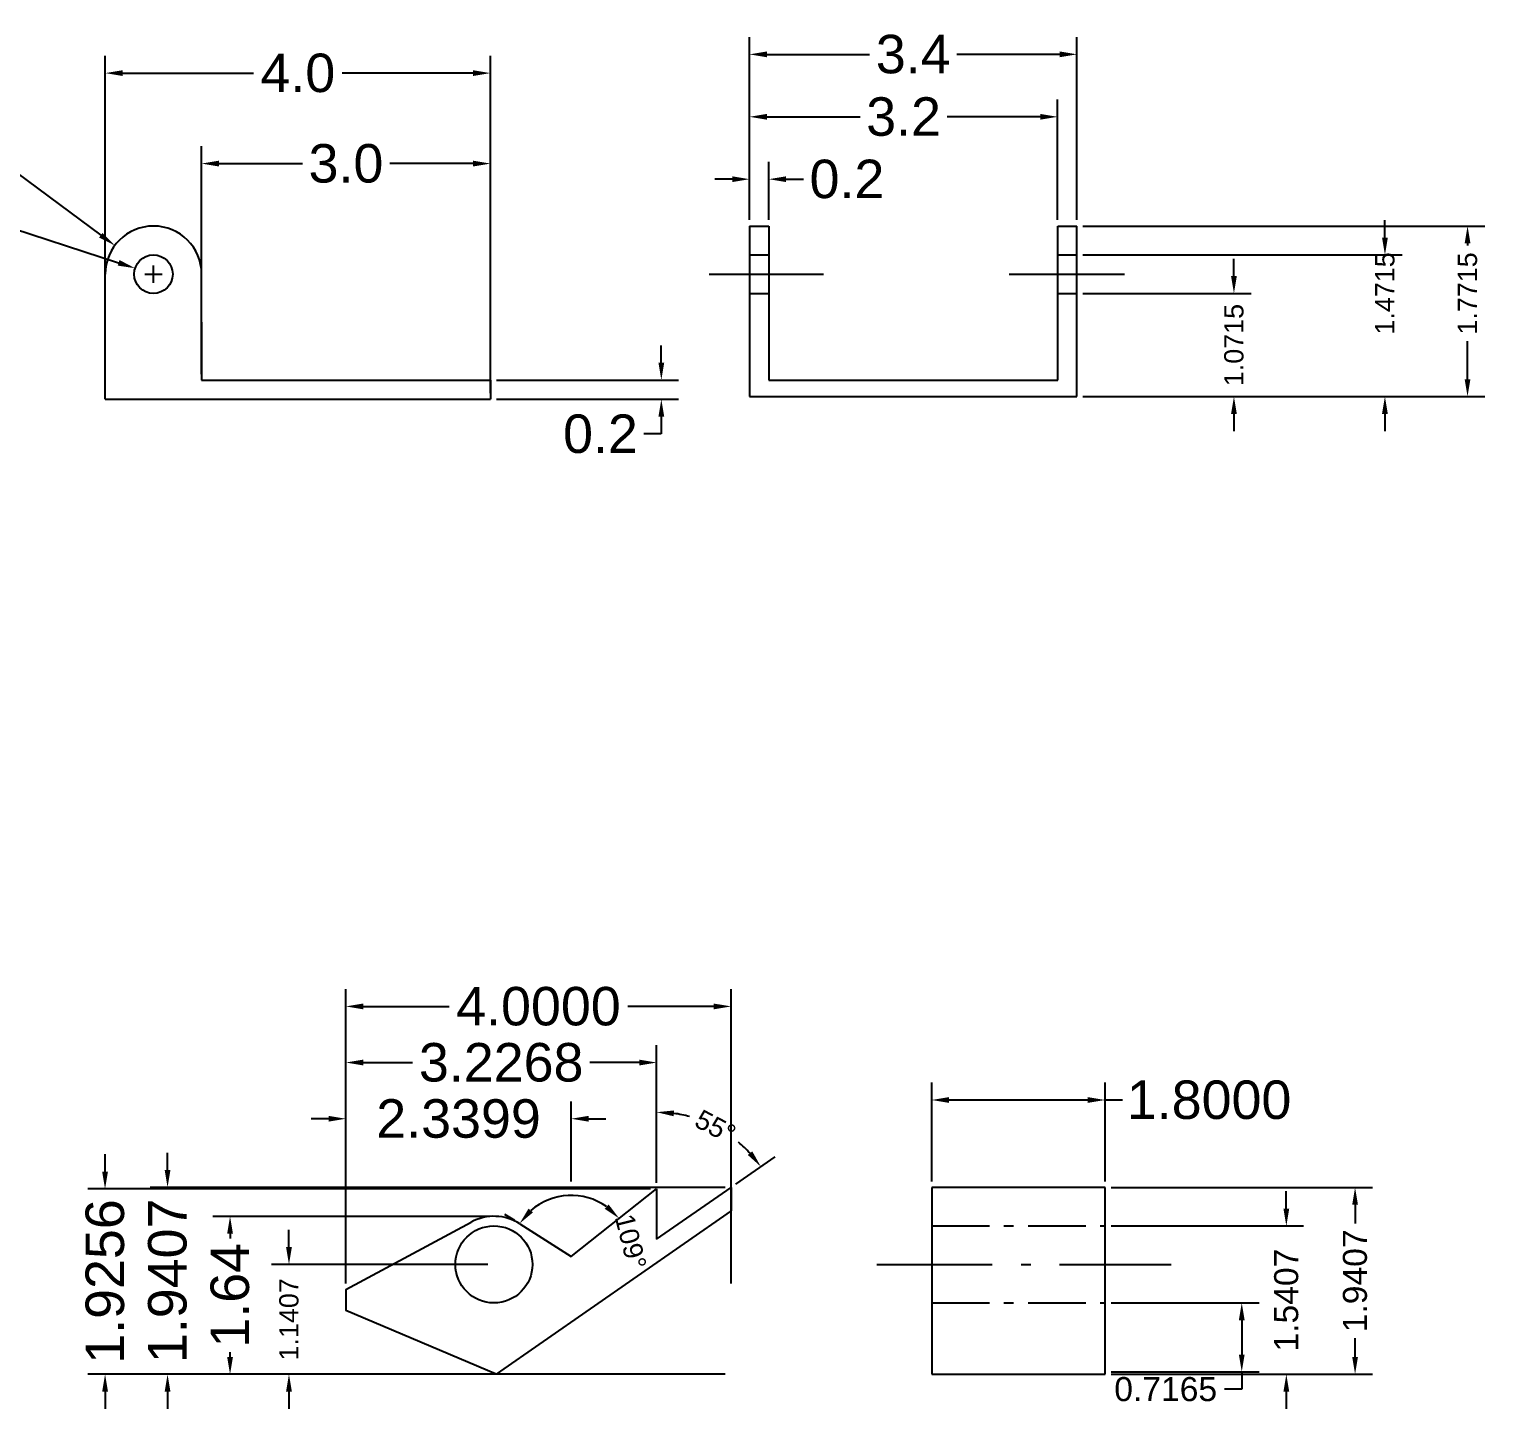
# Model space of a CAD drawing. Header units: centimetres. Extents: x 0.7 to 52.3, y 0.8 to 22.6.
# Drawn here: x 16.68 to 31.8, y 6.32 to 20.66 of the extents above; entities that cross this region are included whole.
import ezdxf

# ---------------------------------------------------------------- set-up
doc = ezdxf.new("R2010")
doc.units = ezdxf.units.CM
doc.header["$LTSCALE"] = 0.1
doc.header["$MEASUREMENT"] = 0
doc.linetypes.add('ACAD_ISO10W100', pattern=[18, 12, -3, 0, -3])
for name, color, linetype in [('Clapeta intrare', 2, 'Continuous'), ('Cotare', 3, 'Continuous'), ('Intrare surub', 241, 'Continuous'), ('Linii centrale', 132, 'ACAD_ISO10W100'), ('Suport clapeta', 30, 'Continuous')]:
    doc.layers.add(name, color=color, linetype=linetype)
doc.styles.get("Standard").update_dxf_attribs({"font": 'arial.ttf'})
doc.dimstyles.new('Proiect', dxfattribs={"dimtxt": 0.4, "dimasz": 0.18, "dimexe": 0.18, "dimexo": 0.0625, "dimgap": 0.09, "dimtad": 0, "dimtoh": 1, "dimdec": 4, "dimzin": 0, "dimdsep": 46, "dimtxsty": 'Standard', "dimcen": 0.09, "dimadec": 0, "dimazin": 0, "dimtfac": 1, "dimtdec": 4, "dimtofl": 0, "dimtmove": 0, "dimatfit": 3, "dimfxl": 1, "dimtolj": 1, "dimtzin": 0, "dimarcsym": 0})

# ---------------------------------------------------------------- blocks, each defined once
blk = doc.blocks.new('*D22')
at = {"layer": 'Cotare', "color": 0, "lineweight": -2, "transparency": 16777216}
for p, q in [((17.472, 16.876), (17.472, 20.382)), ((21.472, 16.876), (21.472, 20.382)), ((17.652, 20.202), (19.011, 20.202)), ((21.292, 20.202), (19.934, 20.202))]:
    blk.add_line(p, q, dxfattribs=at)
at = {"layer": 'Cotare', "color": 0, "transparency": 16777216}
for points in [[(17.652, 20.232), (17.652, 20.172), (17.472, 20.202)], [(21.292, 20.232), (21.292, 20.172), (21.472, 20.202)]]:
    blk.add_solid(points, dxfattribs=at)
at = {"layer": 'Defpoints', "color": 0, "transparency": 16777216}
for p in [(21.472, 20.202), (17.472, 16.813), (21.472, 16.813)]:
    blk.add_point(p, dxfattribs=at)
at = {"layer": 'Cotare', "color": 0, "transparency": 16777216, "insert": (19.472, 20.202), "char_height": 0.4, "attachment_point": 5}
blk.add_mtext('\\A1;4.0', dxfattribs=at)
blk = doc.blocks.new('*D23')
at = {"layer": 'Cotare', "color": 0, "lineweight": -2, "transparency": 16777216}
for p, q in [((18.472, 17.076), (18.472, 19.442)), ((21.472, 17.076), (21.472, 19.442)), ((18.652, 19.262), (19.519, 19.262)), ((21.292, 19.262), (20.426, 19.262))]:
    blk.add_line(p, q, dxfattribs=at)
at = {"layer": 'Cotare', "color": 0, "transparency": 16777216}
for points in [[(18.652, 19.292), (18.652, 19.232), (18.472, 19.262)], [(21.292, 19.292), (21.292, 19.232), (21.472, 19.262)]]:
    blk.add_solid(points, dxfattribs=at)
at = {"layer": 'Defpoints', "color": 0, "transparency": 16777216}
for p in [(21.472, 19.262), (18.472, 17.013), (21.472, 17.013)]:
    blk.add_point(p, dxfattribs=at)
at = {"layer": 'Cotare', "color": 0, "transparency": 16777216, "insert": (19.972, 19.262), "char_height": 0.4, "attachment_point": 5}
blk.add_mtext('\\A1;3.0', dxfattribs=at)
blk = doc.blocks.new('*D24')
at = {"layer": 'Cotare', "color": 0, "lineweight": -2, "transparency": 16777216}
for p, q in [((24.163, 18.676), (24.163, 20.577)), ((27.563, 18.676), (27.563, 20.577)), ((24.343, 20.397), (25.41, 20.397)), ((27.383, 20.397), (26.317, 20.397))]:
    blk.add_line(p, q, dxfattribs=at)
at = {"layer": 'Cotare', "color": 0, "transparency": 16777216}
for points in [[(24.343, 20.427), (24.343, 20.367), (24.163, 20.397)], [(27.383, 20.427), (27.383, 20.367), (27.563, 20.397)]]:
    blk.add_solid(points, dxfattribs=at)
at = {"layer": 'Defpoints', "color": 0, "transparency": 16777216}
for p in [(27.563, 20.397), (24.163, 18.613), (27.563, 18.613)]:
    blk.add_point(p, dxfattribs=at)
at = {"layer": 'Cotare', "color": 0, "transparency": 16777216, "insert": (25.863, 20.397), "char_height": 0.4, "attachment_point": 5}
blk.add_mtext('\\A1;3.4', dxfattribs=at)
blk = doc.blocks.new('*D25')
at = {"layer": 'Cotare', "color": 0, "lineweight": -2, "transparency": 16777216}
for p, q in [((24.163, 18.676), (24.163, 19.928)), ((27.363, 18.676), (27.363, 19.928)), ((24.343, 19.748), (25.311, 19.748)), ((27.183, 19.748), (26.215, 19.748))]:
    blk.add_line(p, q, dxfattribs=at)
at = {"layer": 'Cotare', "color": 0, "transparency": 16777216}
for points in [[(24.343, 19.778), (24.343, 19.718), (24.163, 19.748)], [(27.183, 19.778), (27.183, 19.718), (27.363, 19.748)]]:
    blk.add_solid(points, dxfattribs=at)
at = {"layer": 'Defpoints', "color": 0, "transparency": 16777216}
for p in [(27.363, 19.748), (24.163, 18.613), (27.363, 18.613)]:
    blk.add_point(p, dxfattribs=at)
at = {"layer": 'Cotare', "color": 0, "transparency": 16777216, "insert": (25.763, 19.748), "char_height": 0.4, "attachment_point": 5}
blk.add_mtext('\\A1;3.2', dxfattribs=at)
blk = doc.blocks.new('*D26')
at = {"layer": 'Cotare', "color": 0, "lineweight": -2, "transparency": 16777216}
for p, q in [((24.163, 18.676), (24.163, 19.28)), ((24.363, 18.676), (24.363, 19.28)), ((23.983, 19.1), (23.803, 19.1)), ((24.543, 19.1), (24.723, 19.1))]:
    blk.add_line(p, q, dxfattribs=at)
at = {"layer": 'Cotare', "color": 0, "transparency": 16777216}
for points in [[(23.983, 19.13), (23.983, 19.07), (24.163, 19.1)], [(24.543, 19.13), (24.543, 19.07), (24.363, 19.1)]]:
    blk.add_solid(points, dxfattribs=at)
at = {"layer": 'Defpoints', "color": 0, "transparency": 16777216}
for p in [(24.363, 19.1), (24.163, 18.613), (24.363, 18.613)]:
    blk.add_point(p, dxfattribs=at)
at = {"layer": 'Cotare', "color": 0, "transparency": 16777216, "insert": (25.175, 19.1), "char_height": 0.4, "attachment_point": 5}
blk.add_mtext('\\A1;0.2', dxfattribs=at)
blk = doc.blocks.new('*D27')
at = {"layer": 'Cotare', "color": 0, "lineweight": -2, "transparency": 16777216}
for p, q in [((15.097, 19.878), (15.588, 19.878)), ((15.588, 19.878), (17.426, 18.518)), ((17.972, 18.023), (17.972, 18.203)), ((17.882, 18.113), (18.062, 18.113))]:
    blk.add_line(p, q, dxfattribs=at)
at = {"layer": 'Cotare', "color": 0, "transparency": 16777216}
blk.add_solid([(17.444, 18.542), (17.408, 18.494), (17.571, 18.411)], dxfattribs=at)
at = {"layer": 'Defpoints', "color": 0, "transparency": 16777216}
for p in [(17.571, 18.411), (17.972, 18.113)]:
    blk.add_point(p, dxfattribs=at)
at = {"layer": 'Cotare', "color": 0, "transparency": 16777216, "insert": (14.297, 19.878), "char_height": 0.4, "attachment_point": 5}
blk.add_mtext('\\A1;R0.50', dxfattribs=at)
blk = doc.blocks.new('*D28')
at = {"layer": 'Cotare', "color": 0, "lineweight": -2, "transparency": 16777216}
for p, q in [((15.552, 18.743), (16.042, 18.743)), ((16.042, 18.743), (17.611, 18.231)), ((17.972, 18.023), (17.972, 18.203)), ((17.882, 18.113), (18.062, 18.113))]:
    blk.add_line(p, q, dxfattribs=at)
at = {"layer": 'Cotare', "color": 0, "transparency": 16777216}
blk.add_solid([(17.62, 18.26), (17.602, 18.202), (17.782, 18.175)], dxfattribs=at)
at = {"layer": 'Defpoints', "color": 0, "transparency": 16777216}
for p in [(17.782, 18.175), (17.972, 18.113)]:
    blk.add_point(p, dxfattribs=at)
at = {"layer": 'Cotare', "color": 0, "transparency": 16777216, "insert": (14.751, 18.743), "char_height": 0.4, "attachment_point": 5}
blk.add_mtext('\\A1;R0.20', dxfattribs=at)
blk = doc.blocks.new('*D30')
at = {"layer": 'Cotare', "color": 0, "lineweight": -2, "transparency": 16777216}
for p, q in [((27.626, 18.613), (31.8, 18.613)), ((31.62, 18.433), (31.62, 18.41)), ((31.62, 17.022), (31.62, 17.417)), ((27.626, 16.842), (31.8, 16.842))]:
    blk.add_line(p, q, dxfattribs=at)
at = {"layer": 'Cotare', "color": 0, "transparency": 16777216}
for points in [[(31.59, 18.433), (31.65, 18.433), (31.62, 18.613)], [(31.59, 17.022), (31.65, 17.022), (31.62, 16.842)]]:
    blk.add_solid(points, dxfattribs=at)
at = {"layer": 'Defpoints', "color": 0, "transparency": 16777216}
for p in [(27.563, 18.613), (27.563, 16.842), (31.62, 16.842)]:
    blk.add_point(p, dxfattribs=at)
at = {"layer": 'Cotare', "color": 0, "transparency": 16777216, "insert": (31.62, 17.913), "char_height": 0.2, "attachment_point": 5, "rotation": 90}
blk.add_mtext('\\A1;1.7715', dxfattribs=at)
blk = doc.blocks.new('*D31')
at = {"layer": 'Cotare', "color": 0, "lineweight": -2, "transparency": 16777216}
for p, q in [((30.762, 18.493), (30.762, 18.673)), ((27.626, 18.313), (30.942, 18.313)), ((27.626, 16.842), (30.942, 16.842)), ((30.762, 16.662), (30.762, 16.482))]:
    blk.add_line(p, q, dxfattribs=at)
at = {"layer": 'Cotare', "color": 0, "transparency": 16777216}
for points in [[(30.732, 18.493), (30.792, 18.493), (30.762, 18.313)], [(30.732, 16.662), (30.792, 16.662), (30.762, 16.842)]]:
    blk.add_solid(points, dxfattribs=at)
at = {"layer": 'Defpoints', "color": 0, "transparency": 16777216}
for p in [(27.563, 18.313), (27.563, 16.842), (30.762, 16.842)]:
    blk.add_point(p, dxfattribs=at)
at = {"layer": 'Cotare', "color": 0, "transparency": 16777216, "insert": (30.762, 17.913), "char_height": 0.2, "attachment_point": 5, "rotation": 90}
blk.add_mtext('\\A1;1.4715', dxfattribs=at)
blk = doc.blocks.new('*D32')
at = {"layer": 'Cotare', "color": 0, "lineweight": -2, "transparency": 16777216}
for p, q in [((29.194, 18.093), (29.194, 18.273)), ((27.626, 17.913), (29.374, 17.913)), ((27.626, 16.842), (29.374, 16.842)), ((29.194, 16.662), (29.194, 16.482))]:
    blk.add_line(p, q, dxfattribs=at)
at = {"layer": 'Cotare', "color": 0, "transparency": 16777216}
for points in [[(29.164, 18.093), (29.224, 18.093), (29.194, 17.913)], [(29.164, 16.662), (29.224, 16.662), (29.194, 16.842)]]:
    blk.add_solid(points, dxfattribs=at)
at = {"layer": 'Defpoints', "color": 0, "transparency": 16777216}
for p in [(27.563, 17.913), (27.563, 16.842), (29.194, 16.842)]:
    blk.add_point(p, dxfattribs=at)
at = {"layer": 'Cotare', "color": 0, "transparency": 16777216, "insert": (29.194, 17.377), "char_height": 0.2, "attachment_point": 5, "rotation": 90}
blk.add_mtext('\\A1;1.0715', dxfattribs=at)
blk = doc.blocks.new('*D33')
at = {"layer": 'Cotare', "color": 0, "lineweight": -2, "transparency": 16777216}
for p, q in [((23.247, 17.193), (23.247, 17.373)), ((21.535, 17.013), (23.427, 17.013)), ((21.535, 16.813), (23.427, 16.813)), ((23.247, 16.633), (23.247, 16.453)), ((23.247, 16.453), (23.067, 16.453))]:
    blk.add_line(p, q, dxfattribs=at)
at = {"layer": 'Cotare', "color": 0, "transparency": 16777216}
for points in [[(23.217, 17.193), (23.277, 17.193), (23.247, 17.013)], [(23.217, 16.633), (23.277, 16.633), (23.247, 16.813)]]:
    blk.add_solid(points, dxfattribs=at)
at = {"layer": 'Defpoints', "color": 0, "transparency": 16777216}
for p in [(21.472, 17.013), (21.472, 16.813), (23.247, 16.813)]:
    blk.add_point(p, dxfattribs=at)
at = {"layer": 'Cotare', "color": 0, "transparency": 16777216, "insert": (22.615, 16.453), "char_height": 0.4, "attachment_point": 5}
blk.add_mtext('\\A1;0.2', dxfattribs=at)
blk = doc.blocks.new('*D44')
at = {"layer": 'Cotare', "color": 0, "lineweight": -2, "transparency": 16777216}
for p, q in [((19.971, 7.627), (19.971, 10.686)), ((23.971, 7.627), (23.971, 10.686)), ((20.151, 10.506), (21.043, 10.506)), ((23.791, 10.506), (22.899, 10.506))]:
    blk.add_line(p, q, dxfattribs=at)
at = {"layer": 'Cotare', "color": 0, "transparency": 16777216}
for points in [[(20.151, 10.536), (20.151, 10.476), (19.971, 10.506)], [(23.791, 10.536), (23.791, 10.476), (23.971, 10.506)]]:
    blk.add_solid(points, dxfattribs=at)
at = {"layer": 'Defpoints', "color": 0, "transparency": 16777216}
for p in [(23.971, 10.506), (19.971, 7.565), (23.971, 7.565)]:
    blk.add_point(p, dxfattribs=at)
at = {"layer": 'Cotare', "color": 0, "transparency": 16777216, "insert": (21.971, 10.506), "char_height": 0.4, "attachment_point": 5}
blk.add_mtext('\\A1;4.0000', dxfattribs=at)
blk = doc.blocks.new('*D45')
at = {"layer": 'Cotare', "color": 0, "lineweight": -2, "transparency": 16777216}
for p, q in [((26.055, 8.688), (26.055, 9.714)), ((27.855, 8.688), (27.855, 9.714)), ((26.235, 9.534), (27.675, 9.534)), ((27.855, 9.534), (28.035, 9.534))]:
    blk.add_line(p, q, dxfattribs=at)
at = {"layer": 'Cotare', "color": 0, "transparency": 16777216}
for points in [[(26.235, 9.564), (26.235, 9.504), (26.055, 9.534)], [(27.675, 9.564), (27.675, 9.504), (27.855, 9.534)]]:
    blk.add_solid(points, dxfattribs=at)
at = {"layer": 'Defpoints', "color": 0, "transparency": 16777216}
for p in [(27.855, 9.534), (26.055, 8.626), (27.855, 8.626)]:
    blk.add_point(p, dxfattribs=at)
at = {"layer": 'Cotare', "color": 0, "transparency": 16777216, "insert": (28.936, 9.534), "char_height": 0.4, "attachment_point": 5}
blk.add_mtext('\\A1;1.8000', dxfattribs=at)
blk = doc.blocks.new('*D46')
at = {"layer": 'Cotare', "color": 0, "lineweight": -2, "transparency": 16777216}
for p, q in [((27.918, 8.626), (30.632, 8.626)), ((30.452, 8.446), (30.452, 8.252)), ((30.452, 6.865), (30.452, 7.058)), ((27.918, 6.685), (30.632, 6.685))]:
    blk.add_line(p, q, dxfattribs=at)
at = {"layer": 'Cotare', "color": 0, "transparency": 16777216}
for points in [[(30.422, 8.446), (30.482, 8.446), (30.452, 8.626)], [(30.422, 6.865), (30.482, 6.865), (30.452, 6.685)]]:
    blk.add_solid(points, dxfattribs=at)
at = {"layer": 'Defpoints', "color": 0, "transparency": 16777216}
for p in [(27.855, 8.626), (27.855, 6.685), (30.452, 6.685)]:
    blk.add_point(p, dxfattribs=at)
at = {"layer": 'Cotare', "color": 0, "transparency": 16777216, "insert": (30.452, 7.655), "char_height": 0.25, "attachment_point": 5, "rotation": 90}
blk.add_mtext('\\A1;1.9407', dxfattribs=at)
blk = doc.blocks.new('*D47')
at = {"layer": 'Cotare', "color": 0, "lineweight": -2, "transparency": 16777216}
for p, q in [((29.738, 8.406), (29.738, 8.586)), ((27.918, 8.226), (29.918, 8.226)), ((27.918, 6.685), (29.918, 6.685)), ((29.738, 6.505), (29.738, 6.325))]:
    blk.add_line(p, q, dxfattribs=at)
at = {"layer": 'Cotare', "color": 0, "transparency": 16777216}
for points in [[(29.708, 8.406), (29.768, 8.406), (29.738, 8.226)], [(29.708, 6.505), (29.768, 6.505), (29.738, 6.685)]]:
    blk.add_solid(points, dxfattribs=at)
at = {"layer": 'Defpoints', "color": 0, "transparency": 16777216}
for p in [(27.855, 8.226), (27.855, 6.685), (29.738, 6.685)]:
    blk.add_point(p, dxfattribs=at)
at = {"layer": 'Cotare', "color": 0, "transparency": 16777216, "insert": (29.738, 7.455), "char_height": 0.25, "attachment_point": 5, "rotation": 90}
blk.add_mtext('\\A1;1.5407', dxfattribs=at)
blk = doc.blocks.new('*D48')
at = {"layer": 'Cotare', "color": 0, "lineweight": -2, "transparency": 16777216}
for p, q in [((27.918, 7.426), (29.455, 7.426)), ((29.275, 7.246), (29.275, 6.889)), ((27.918, 6.709), (29.455, 6.709)), ((29.275, 6.709), (29.275, 6.529)), ((29.275, 6.529), (29.095, 6.529))]:
    blk.add_line(p, q, dxfattribs=at)
at = {"layer": 'Cotare', "color": 0, "transparency": 16777216}
for points in [[(29.245, 7.246), (29.305, 7.246), (29.275, 7.426)], [(29.245, 6.889), (29.305, 6.889), (29.275, 6.709)]]:
    blk.add_solid(points, dxfattribs=at)
at = {"layer": 'Defpoints', "color": 0, "transparency": 16777216}
for p in [(27.855, 7.426), (27.855, 6.709), (29.275, 6.709)]:
    blk.add_point(p, dxfattribs=at)
at = {"layer": 'Cotare', "color": 0, "transparency": 16777216, "insert": (28.485, 6.529), "char_height": 0.25, "attachment_point": 5}
blk.add_mtext('\\A1;0.7165', dxfattribs=at)
blk = doc.blocks.new('*D49')
at = {"layer": 'Cotare', "color": 0, "lineweight": -2, "transparency": 16777216}
for p, q in [((17.47, 8.79), (17.47, 8.97)), ((23.135, 8.61), (17.29, 8.61)), ((21.47, 6.685), (17.29, 6.685)), ((17.47, 6.505), (17.47, 6.325))]:
    blk.add_line(p, q, dxfattribs=at)
at = {"layer": 'Cotare', "color": 0, "transparency": 16777216}
for points in [[(17.44, 8.79), (17.5, 8.79), (17.47, 8.61)], [(17.44, 6.505), (17.5, 6.505), (17.47, 6.685)]]:
    blk.add_solid(points, dxfattribs=at)
at = {"layer": 'Defpoints', "color": 0, "transparency": 16777216}
for p in [(23.198, 8.61), (17.47, 6.685), (21.532, 6.685)]:
    blk.add_point(p, dxfattribs=at)
at = {"layer": 'Cotare', "color": 0, "transparency": 16777216, "insert": (17.47, 7.648), "char_height": 0.4, "attachment_point": 5, "rotation": 90}
blk.add_mtext('\\A1;1.9256', dxfattribs=at)
blk = doc.blocks.new('*D50')
at = {"layer": 'Cotare', "color": 0, "lineweight": -2, "transparency": 16777216}
for p, q in [((18.119, 8.806), (18.119, 8.986)), ((23.909, 8.626), (17.939, 8.626)), ((23.909, 6.685), (17.939, 6.685)), ((18.119, 6.505), (18.119, 6.325))]:
    blk.add_line(p, q, dxfattribs=at)
at = {"layer": 'Cotare', "color": 0, "transparency": 16777216}
for points in [[(18.089, 8.806), (18.149, 8.806), (18.119, 8.626)], [(18.089, 6.505), (18.149, 6.505), (18.119, 6.685)]]:
    blk.add_solid(points, dxfattribs=at)
at = {"layer": 'Defpoints', "color": 0, "transparency": 16777216}
for p in [(23.971, 8.626), (18.119, 6.685), (23.971, 6.685)]:
    blk.add_point(p, dxfattribs=at)
at = {"layer": 'Cotare', "color": 0, "transparency": 16777216, "insert": (18.119, 7.655), "char_height": 0.4, "attachment_point": 5, "rotation": 90}
blk.add_mtext('\\A1;1.9407', dxfattribs=at)
blk = doc.blocks.new('*D51')
at = {"layer": 'Cotare', "color": 0, "lineweight": -2, "transparency": 16777216}
for p, q in [((21.465, 8.325), (18.588, 8.325)), ((18.768, 8.145), (18.768, 8.095)), ((18.768, 6.865), (18.768, 6.915)), ((21.47, 6.685), (18.588, 6.685))]:
    blk.add_line(p, q, dxfattribs=at)
at = {"layer": 'Cotare', "color": 0, "transparency": 16777216}
for points in [[(18.738, 8.145), (18.798, 8.145), (18.768, 8.325)], [(18.738, 6.865), (18.798, 6.865), (18.768, 6.685)]]:
    blk.add_solid(points, dxfattribs=at)
at = {"layer": 'Defpoints', "color": 0, "transparency": 16777216}
for p in [(21.527, 8.325), (18.768, 6.685), (21.532, 6.685)]:
    blk.add_point(p, dxfattribs=at)
at = {"layer": 'Cotare', "color": 0, "transparency": 16777216, "insert": (18.768, 7.505), "char_height": 0.4, "attachment_point": 5, "rotation": 90}
blk.add_mtext('\\A1;1.64', dxfattribs=at)
blk = doc.blocks.new('*D53')
at = {"layer": 'Cotare', "color": 0, "lineweight": -2, "transparency": 16777216}
for p, q in [((19.38, 8.006), (19.38, 8.186)), ((21.446, 7.826), (19.2, 7.826)), ((21.47, 6.685), (19.2, 6.685)), ((19.38, 6.505), (19.38, 6.325))]:
    blk.add_line(p, q, dxfattribs=at)
at = {"layer": 'Cotare', "color": 0, "transparency": 16777216}
for points in [[(19.35, 8.006), (19.41, 8.006), (19.38, 7.826)], [(19.35, 6.505), (19.41, 6.505), (19.38, 6.685)]]:
    blk.add_solid(points, dxfattribs=at)
at = {"layer": 'Defpoints', "color": 0, "transparency": 16777216}
for p in [(21.509, 7.826), (19.38, 6.685), (21.532, 6.685)]:
    blk.add_point(p, dxfattribs=at)
at = {"layer": 'Cotare', "color": 0, "transparency": 16777216, "insert": (19.38, 7.255), "char_height": 0.2, "attachment_point": 5, "rotation": 90}
blk.add_mtext('\\A1;1.1407', dxfattribs=at)
blk = doc.blocks.new('*D54')
at = {"layer": 'Cotare', "color": 0, "lineweight": -2, "transparency": 16777216}
for p, q in [((19.971, 8.688), (19.971, 10.103)), ((23.198, 8.673), (23.198, 10.103)), ((20.151, 9.923), (20.664, 9.923)), ((23.018, 9.923), (22.505, 9.923))]:
    blk.add_line(p, q, dxfattribs=at)
at = {"layer": 'Cotare', "color": 0, "transparency": 16777216}
for points in [[(20.151, 9.953), (20.151, 9.893), (19.971, 9.923)], [(23.018, 9.953), (23.018, 9.893), (23.198, 9.923)]]:
    blk.add_solid(points, dxfattribs=at)
at = {"layer": 'Defpoints', "color": 0, "transparency": 16777216}
for p in [(23.198, 9.923), (19.971, 8.626), (23.198, 8.61)]:
    blk.add_point(p, dxfattribs=at)
at = {"layer": 'Cotare', "color": 0, "transparency": 16777216, "insert": (21.584, 9.923), "char_height": 0.4, "attachment_point": 5}
blk.add_mtext('\\A1;3.2268', dxfattribs=at)
blk = doc.blocks.new('*D55')
at = {"layer": 'Cotare', "color": 0, "lineweight": -2, "transparency": 16777216}
for p, q in [((19.971, 8.688), (19.971, 9.519)), ((22.311, 8.688), (22.311, 9.519)), ((19.791, 9.339), (19.611, 9.339)), ((22.491, 9.339), (22.671, 9.339))]:
    blk.add_line(p, q, dxfattribs=at)
at = {"layer": 'Cotare', "color": 0, "transparency": 16777216}
for points in [[(19.791, 9.369), (19.791, 9.309), (19.971, 9.339)], [(22.491, 9.369), (22.491, 9.309), (22.311, 9.339)]]:
    blk.add_solid(points, dxfattribs=at)
at = {"layer": 'Defpoints', "color": 0, "transparency": 16777216}
for p in [(22.311, 9.339), (19.971, 8.626), (22.311, 8.626)]:
    blk.add_point(p, dxfattribs=at)
at = {"layer": 'Cotare', "color": 0, "transparency": 16777216, "insert": (21.141, 9.339), "char_height": 0.4, "attachment_point": 5}
blk.add_mtext('\\A1;2.3399', dxfattribs=at)
blk = doc.blocks.new('*D56')
at = {"layer": 'Cotare', "color": 0, "lineweight": -2, "transparency": 16777216}
for p, q in [((23.198, 8.673), (23.198, 9.587)), ((24.022, 8.661), (24.429, 8.944))]:
    blk.add_line(p, q, dxfattribs=at)
for start, end in [(74.9421, 82.1776), (42.6534, 49.8889)]:
    blk.add_arc((23.198, 8.088), 1.319, start, end, dxfattribs=at)
at = {"layer": 'Cotare', "color": 0, "transparency": 16777216}
for points in [[(23.375, 9.365), (23.379, 9.425), (23.198, 9.407)], [(24.192, 9), (24.145, 8.963), (24.281, 8.841)]]:
    blk.add_solid(points, dxfattribs=at)
at = {"layer": 'Defpoints', "color": 0, "transparency": 16777216}
for p in [(23.988, 9.144), (23.971, 8.626), (23.198, 8.61), (23.198, 8.088), (23.198, 8.088)]:
    blk.add_point(p, dxfattribs=at)
at = {"layer": 'Cotare', "color": 0, "transparency": 16777216, "insert": (23.809, 9.257), "char_height": 0.2, "attachment_point": 5, "rotation": 332.4155}
blk.add_mtext('\\A1;55°', dxfattribs=at)
blk = doc.blocks.new('*D57')
at = {"layer": 'Cotare', "color": 0, "lineweight": -2, "transparency": 16777216}
blk.add_line((21.725, 8.281), (21.622, 8.346), dxfattribs=at)
blk.add_arc((22.311, 7.906), 0.637, 54.6801, 131.1942, dxfattribs=at)
at = {"layer": 'Cotare', "color": 0, "transparency": 16777216}
for points in [[(21.914, 8.366), (21.868, 8.405), (21.774, 8.249)], [(22.7, 8.448), (22.659, 8.404), (22.81, 8.303)]]:
    blk.add_solid(points, dxfattribs=at)
at = {"layer": 'Defpoints', "color": 0, "transparency": 16777216}
for p in [(22.082, 8.501), (23.198, 8.61), (21.778, 8.247), (22.311, 7.906), (22.311, 7.906)]:
    blk.add_point(p, dxfattribs=at)
at = {"layer": 'Cotare', "color": 0, "transparency": 16777216, "insert": (22.929, 8.062), "char_height": 0.2, "attachment_point": 5, "rotation": 284.1758}
blk.add_mtext('\\A1;109°', dxfattribs=at)

msp = doc.modelspace()

# ---------------------------------------------------------------- linework, layer by layer
at = {"layer": 'Clapeta intrare'}
for p, q in [((23.19787, 8.08753), (23.97107, 8.62554)), ((23.97107, 8.62554), (23.97107, 8.38188)), ((26.05549, 8.62554), (26.05549, 6.6848)), ((27.85549, 8.62554), (26.05549, 8.62554)), ((27.85549, 6.6848), (27.85549, 8.62554)), ((22.31094, 7.90631), (23.19787, 8.61035)), ((23.19787, 8.61035), (23.19787, 8.08753)), ((23.97107, 8.38188), (21.53211, 6.6848)), ((19.97107, 7.56456), (21.27124, 8.26563)), ((21.7777, 8.24691), (22.31094, 7.90631)), ((19.97107, 7.56456), (19.97107, 7.34729)), ((21.53211, 6.6848), (19.97107, 7.34729)), ((26.05549, 6.6848), (27.85549, 6.6848))]:
    msp.add_line(p, q, dxfattribs=at)
msp.add_arc((21.50855, 7.82554), 0.5, 57.432058, 118.334363, dxfattribs=at)
at = {"layer": 'Intrare surub'}
for p, q in [((24.16341, 18.31315), (24.36341, 18.31315)), ((27.36341, 18.31315), (27.56341, 18.31315)), ((24.16341, 17.91315), (24.36341, 17.91315)), ((27.36341, 17.91315), (27.56341, 17.91315))]:
    msp.add_line(p, q, dxfattribs=at)
at = {"layer": 'Intrare surub', "linetype": 'ACAD_ISO10W100', "ltscale": 0.5}
for p, q in [((26.05549, 8.22554), (27.85549, 8.22554)), ((26.05549, 7.42554), (27.85549, 7.42554))]:
    msp.add_line(p, q, dxfattribs=at)
at = {"layer": 'Intrare surub'}
for centre, radius in [((17.97244, 18.11315), 0.2), ((21.50855, 7.82554), 0.4)]:
    msp.add_circle(centre, radius, dxfattribs=at)
at = {"layer": 'Linii centrale'}
for p, q in [((23.74304, 18.11315), (24.93026, 18.11315)), ((26.85821, 18.11315), (28.21614, 18.11315)), ((25.48393, 7.82554), (28.54323, 7.82554))]:
    msp.add_line(p, q, dxfattribs=at)
at = {"layer": 'Suport clapeta'}
for p, q in [((24.16341, 18.61315), (24.16341, 16.84168)), ((24.16341, 18.61315), (24.36341, 18.61315)), ((24.36341, 18.61315), (24.36341, 17.01315)), ((27.36341, 17.01315), (27.36341, 18.61315)), ((27.36341, 18.61315), (27.56341, 18.61315)), ((27.56341, 16.84168), (27.56341, 18.61315)), ((17.47244, 16.81315), (17.47244, 18.11315)), ((18.47244, 17.61315), (18.47244, 18.11315)), ((18.47244, 17.61315), (18.47244, 17.01315)), ((18.47244, 17.01315), (21.47244, 17.01315)), ((21.47244, 17.01315), (21.47244, 16.81315)), ((24.36341, 17.01315), (27.36341, 17.01315)), ((17.47244, 16.81315), (21.47244, 16.81315)), ((24.16341, 16.84168), (27.56341, 16.84168))]:
    msp.add_line(p, q, dxfattribs=at)
msp.add_arc((17.97244, 18.11315), 0.5, 0, 180, dxfattribs=at)

# ---------------------------------------------------------------- dimensions: what is measured, and where the dimension line sits
at = {"layer": 'Cotare'}
for base, p1, p2, picture, middle in [((27.56341, 20.39665), (24.16341, 18.61315), (27.56341, 18.61315), '*D24', (25.86341, 20.39665)), ((21.47244, 20.20208), (17.47244, 16.81315), (21.47244, 16.81315), '*D22', (19.47244, 20.20208)), ((27.36341, 19.7481), (24.16341, 18.61315), (27.36341, 18.61315), '*D25', (25.76341, 19.7481)), ((21.47244, 19.26169), (18.47244, 17.01315), (21.47244, 17.01315), '*D23', (19.97244, 19.26169)), ((24.36341, 19.09956), (24.16341, 18.61315), (24.36341, 18.61315), '*D26', (25.17548, 19.09956))]:
    dim = msp.add_linear_dim(base=base, p1=p1, p2=p2, dimstyle='Proiect', override={"dimdec": 1}, dxfattribs=at)
    dim.commit()
    dim.dimension.update_dxf_attribs({"geometry": picture, "text_midpoint": middle})
for mpoint, picture, middle in [((17.57053, 18.41059), '*D27', (14.29703, 19.87781)), ((17.7823, 18.17518), '*D28', (14.75138, 18.74286))]:
    dim = msp.add_radius_dim(center=(17.97244, 18.11315), mpoint=mpoint, dimstyle='Proiect', override={"dimdec": 2}, dxfattribs=at)
    dim.commit()
    dim.dimension.update_dxf_attribs({"geometry": picture, "text_midpoint": middle, "dimtype": 164})
for base, p1, p2, override, picture, middle in [((30.76159, 16.84168), (27.56341, 18.31315), (27.56341, 16.84168), {"dimtxt": 0.2}, '*D31', (30.76159, 17.91315)), ((31.62011, 16.84168), (27.56341, 18.61315), (27.56341, 16.84168), {"dimtxt": 0.2}, '*D30', (31.62011, 17.91315)), ((29.19375, 16.84168), (27.56341, 17.91315), (27.56341, 16.84168), {"dimtxt": 0.2}, '*D32', (29.19375, 17.37741)), ((18.76849, 6.6848), (21.52702, 8.3252), (21.53211, 6.6848), {"dimdec": 2}, '*D51', (18.76849, 7.505))]:
    dim = msp.add_linear_dim(base=base, p1=p1, p2=p2, angle=90, dimstyle='Proiect', override=override, dxfattribs=at)
    dim.commit()
    dim.dimension.update_dxf_attribs({"geometry": picture, "text_midpoint": middle, "dimtype": 160})
for base, p1, p2, override, picture, middle in [((23.24708, 16.81315), (21.47244, 17.01315), (21.47244, 16.81315), {"dimdec": 1}, '*D33', (22.61501, 16.45315)), ((30.45178, 6.6848), (27.85549, 8.62554), (27.85549, 6.6848), {"dimtxt": 0.25}, '*D46', (30.45178, 7.65517)), ((29.7378, 6.6848), (27.85549, 8.22554), (27.85549, 6.6848), {"dimtxt": 0.25}, '*D47', (29.7378, 7.45517)), ((19.37998, 6.6848), (21.50855, 7.82554), (21.53211, 6.6848), {"dimtxt": 0.2}, '*D53', (19.37998, 7.25517)), ((29.27488, 6.70903), (27.85549, 7.42554), (27.85549, 6.70903), {"dimtxt": 0.25}, '*D48', (28.48502, 6.52903))]:
    dim = msp.add_linear_dim(base=base, p1=p1, p2=p2, angle=90, dimstyle='Proiect', override=override, dxfattribs=at)
    dim.commit()
    dim.dimension.update_dxf_attribs({"geometry": picture, "text_midpoint": middle})
for base, p1, p2, picture, middle in [((23.97107, 10.50632), (19.97107, 7.56456), (23.97107, 7.56456), '*D44', (21.97107, 10.50632)), ((23.19787, 9.92263), (19.97107, 8.62554), (23.19787, 8.61035), '*D54', (21.58447, 9.92263)), ((27.85549, 9.5335), (26.05549, 8.62554), (27.85549, 8.62554), '*D45', (28.93627, 9.5335)), ((22.31094, 9.33894), (19.97107, 8.62554), (22.31094, 8.62554), '*D55', (21.141, 9.33894))]:
    dim = msp.add_linear_dim(base=base, p1=p1, p2=p2, dimstyle='Proiect', dxfattribs=at)
    dim.commit()
    dim.dimension.update_dxf_attribs({"geometry": picture, "text_midpoint": middle})
dim = msp.add_angular_dim_2l(base=(23.98787, 9.14434), line1=((23.19787, 8.08753), (23.97107, 8.62554)), line2=((23.19787, 8.61035), (23.19787, 8.08753)), dimstyle='Proiect', override={"dimtxt": 0.2}, dxfattribs=at)
dim.commit()
dim.dimension.update_dxf_attribs({"geometry": '*D56', "text_midpoint": (23.80885, 9.25699)})
for base, p1, p2, picture, middle in [((17.4703485, 6.6848009), (23.1978685, 8.610351), (21.5321058, 6.6848009), '*D49', (17.4703485, 7.6475759)), ((18.11942, 6.6848), (23.97107, 8.62554), (23.97107, 6.6848), '*D50', (18.11942, 7.65517))]:
    dim = msp.add_linear_dim(base=base, p1=p1, p2=p2, angle=90, dimstyle='Proiect', dxfattribs=at)
    dim.commit()
    dim.dimension.update_dxf_attribs({"geometry": picture, "text_midpoint": middle, "dimtype": 160})
dim = msp.add_angular_dim_2l(base=(22.0815, 8.50084), line1=((22.31094, 7.90631), (23.19787, 8.61035)), line2=((21.7777, 8.24691), (22.31094, 7.90631)), dimstyle='Proiect', override={"dimtxt": 0.2}, dxfattribs=at)
dim.commit()
dim.dimension.update_dxf_attribs({"geometry": '*D57', "text_midpoint": (22.9288, 8.06238), "dimtype": 162})

doc.saveas('drawing.dxf')
